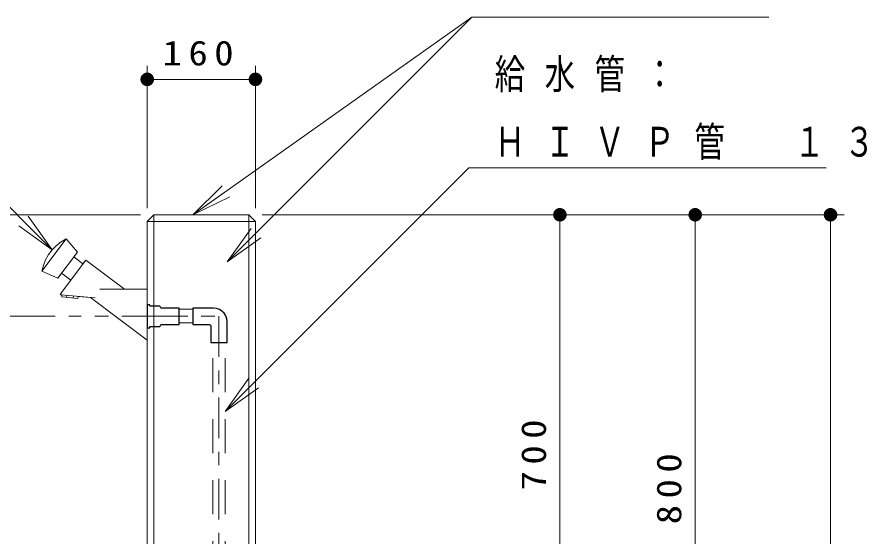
# Model space of a CAD drawing. Units: millimetres on the paper, with parts at other scales. Extents: x -385 to 0, y 0 to 267.
# Drawn here: x -179.5 to -116.6, y 115.4 to 153.8 of the extents above; entities that cross this region are included whole.
import ezdxf

# ---------------------------------------------------------------- set-up
doc = ezdxf.new("R2010")
doc.units = ezdxf.units.MM
for name, pattern in [('USER1', [4.5, 2.5, -2]), ('USER2', [6, 3, -1, 1, -1]), ('USER4', [8, 5, -3])]:
    doc.linetypes.add(name, pattern=pattern)
doc.layers.add('LY_1', color=7, linetype='Continuous', lineweight=13)
doc.styles.add('ＭＳ ゴシック', font='')
doc.styles.get('ＭＳ ゴシック').set_extended_font_data('MS Gothic')

# ---------------------------------------------------------------- blocks, each defined once
blk = doc.blocks.new('filled_dot')
at = {"color": 0, "linetype": 'Continuous', "lineweight": -2, "const_width": 1.25}
blk.add_lwpolyline([(-0.625, 0, 1), (0.625, 0, 1)], format="xyb", close=True, dxfattribs=at)

msp = doc.modelspace()

# ---------------------------------------------------------------- linework, layer by layer
at = {"layer": 'LY_1'}
for p, q in [((-166.464, 139.159), (-145.84, 153.764)), ((-169.842, 139.659), (-169.842, 150.159)), ((-161.842, 139.659), (-161.842, 150.159)), ((-169.842, 149.159), (-161.842, 149.159)), ((-166.464, 139.159), (-164.305, 141.301)), ((-166.464, 139.159), (-164.016, 140.893)), ((-163.727, 140.485), (-166.464, 139.159)), ((-170.342, 139.159), (-201.842, 139.159)), ((-178.631, 139.052), (-176.863, 136.577)), ((-161.342, 139.159), (-138.342, 139.159)), ((-139.342, 139.159), (-139.342, 104.159)), ((-138.342, 139.159), (-128.342, 139.159)), ((-129.342, 139.159), (-129.342, 99.159)), ((-128.342, 139.159), (-118.342, 139.159)), ((-119.342, 139.159), (-119.342, 75.659)), ((-176.863, 136.577), (-179.338, 138.345)), ((-176.863, 136.577), (-178.985, 138.698)), ((-163.923, 135.682), (-162.155, 138.157)), ((-163.923, 135.682), (-161.802, 137.803)), ((-161.448, 137.449), (-163.923, 135.682)), ((-176.643, 131.659), (-201.842, 131.659)), ((-164.092, 124.62), (-162.325, 127.095)), ((-164.092, 124.62), (-161.971, 126.741)), ((-161.617, 126.388), (-164.092, 124.62))]:
    msp.add_line(p, q, dxfattribs=at)
at = {"layer": 'LY_1', "color": 253}
for p, q in [((-169.342, 139.159), (-169.342, 99.159)), ((-162.342, 139.159), (-162.342, 99.159)), ((-169.842, 138.659), (-161.842, 138.659)), ((-177.622, 134.994), (-175.822, 137.394)), ((-175.272, 136.044), (-174.592, 135.534)), ((-176.172, 134.844), (-175.492, 134.334)), ((-175.804, 133.06), (-175.791, 133.209)), ((-175.306, 133.016), (-175.293, 133.166)), ((-174.038, 133.056), (-169.842, 129.909))]:
    msp.add_line(p, q, dxfattribs=at)
at = {"layer": 'LY_1', "color": 4, "linetype": 'USER1'}
for p, q in [((-167.492, 132.177), (-166.467, 132.177)), ((-167.492, 131.177), (-166.467, 131.177)), ((-164.992, 81.059), (-164.992, 129.734)), ((-164.092, 81.059), (-164.092, 129.734))]:
    msp.add_line(p, q, dxfattribs=at)
at = {"layer": 'LY_1', "color": 253, "linetype": 'USER2'}
msp.add_line((-168.714, 131.659), (-175.643, 131.659), dxfattribs=at)
at = {"layer": 'LY_1', "color": 4, "linetype": 'USER2'}
for p, q in [((-169.842, 131.659), (-164.542, 131.659)), ((-164.542, 131.659), (-164.542, 81.183))]:
    msp.add_line(p, q, dxfattribs=at)
at = {"layer": 'LY_1'}
for points in [[(-163.923, 135.682), (-145.84, 153.764), (-123.891, 153.764)], [(-176.863, 136.577), (-187.046, 146.76), (-212.82, 146.76)], [(-164.092, 124.62), (-146.079, 142.633), (-119.665, 142.633)]]:
    msp.add_lwpolyline(points, dxfattribs=at)
for points in [[(-169.842, 75.659), (-169.842, 138.659), (-169.342, 139.159), (-162.342, 139.159), (-161.842, 138.659), (-161.842, 75.659)], [(-169.842, 129.909), (-174.038, 133.056), (-174.945, 133.135), (-174.958, 132.986), (-176.153, 133.09), (-176.14, 133.24), (-176.213, 133.246), (-176.222, 133.248), (-176.231, 133.251), (-176.239, 133.257), (-176.246, 133.263), (-176.252, 133.271), (-176.256, 133.28), (-176.258, 133.289), (-176.258, 133.299), (-176.257, 133.309), (-176.253, 133.318), (-176.248, 133.326), (-175.492, 134.334), (-176.172, 134.844), (-176.442, 134.484), (-177.622, 134.994), (-177.512, 135.424), (-177.347, 135.836), (-177.13, 136.222), (-176.863, 136.577), (-176.553, 136.894), (-176.204, 137.168), (-175.822, 137.394), (-175.002, 136.404), (-175.272, 136.044), (-174.592, 135.534), (-174.382, 135.814), (-171.509, 133.659), (-169.842, 133.659)]]:
    msp.add_lwpolyline(points, close=True, dxfattribs=at)
at = {"layer": 'LY_1', "color": 253}
msp.add_lwpolyline([(-175.002, 136.404), (-176.442, 134.484), (-177.622, 134.994), (-177.512, 135.424), (-177.347, 135.836), (-177.13, 136.222), (-176.863, 136.577), (-176.553, 136.894), (-176.204, 137.168), (-175.822, 137.394)], close=True, dxfattribs=at)
for points in [[(-171.509, 133.659), (-174.382, 135.814), (-176.248, 133.326), (-176.253, 133.318), (-176.257, 133.309), (-176.258, 133.299), (-176.258, 133.289), (-176.256, 133.28), (-176.252, 133.271), (-176.246, 133.263), (-176.239, 133.257), (-176.231, 133.251), (-176.222, 133.248), (-176.213, 133.246), (-173.69, 133.025)], [(-176.14, 133.24), (-176.153, 133.09), (-174.958, 132.986), (-174.945, 133.135)], [(-173.342, 133.659), (-169.842, 133.659), (-169.842, 129.909)]]:
    msp.add_lwpolyline(points, dxfattribs=at)
at = {"layer": 'LY_1', "color": 4, "linetype": 'USER4', "lineweight": 25}
for points in [[(-169.842, 130.809), (-169.642, 130.809), (-169.642, 130.859), (-169.636, 130.884), (-169.617, 130.902), (-169.592, 130.909), (-168.963, 130.909), (-168.921, 130.918), (-168.887, 130.944), (-168.867, 130.982), (-168.863, 130.992), (-168.842, 131.027), (-168.808, 131.051), (-168.768, 131.059), (-167.492, 131.059), (-167.492, 132.259), (-168.768, 132.259), (-168.808, 132.267), (-168.842, 132.291), (-168.863, 132.326), (-168.867, 132.336), (-168.887, 132.374), (-168.921, 132.4), (-168.963, 132.409), (-169.592, 132.409), (-169.617, 132.416), (-169.636, 132.434), (-169.642, 132.459), (-169.642, 132.509), (-169.842, 132.509)], [(-163.942, 129.734), (-163.942, 131.259), (-163.967, 131.482), (-164.041, 131.693), (-164.161, 131.882), (-164.319, 132.041), (-164.508, 132.16), (-164.72, 132.234), (-164.942, 132.259), (-166.467, 132.259), (-166.467, 131.059), (-165.267, 131.059), (-165.205, 131.042), (-165.159, 130.996), (-165.142, 130.934), (-165.142, 129.734)]]:
    msp.add_lwpolyline(points, close=True, dxfattribs=at)

# ---------------------------------------------------------------- block references
at = {"layer": 'LY_1', "xscale": 0.4, "yscale": 0.4}
msp.add_blockref('filled_dot', (-169.842, 149.159), dxfattribs=at)
for p, rotation in [((-161.842, 149.159), 180), ((-139.342, 139.159), 270), ((-129.342, 139.159), 270), ((-119.342, 139.159), 270)]:
    msp.add_blockref('filled_dot', p, dxfattribs=dict(at, rotation=rotation))

# ---------------------------------------------------------------- texts
at = {"layer": 'LY_1', "style": 'ＭＳ ゴシック'}
for s, insert, char_height, attachment_point in [('\\T1.33;\\W1.15;160', (-165.842, 150.159), 1.833, 8), ('\\T1.64;\\W0.75;給水管：', (-144.161, 149.433), 2.199, 4), ('\\T1.64;\\W0.75;ＨＩＶＰ管\u3000１３', (-144.161, 144.433), 2.199, 4)]:
    msp.add_mtext(s, dxfattribs=dict(at, insert=insert, char_height=char_height, attachment_point=attachment_point))
at = {"layer": 'LY_1', "char_height": 1.833, "attachment_point": 8, "rotation": 90, "style": 'ＭＳ ゴシック'}
for s, insert in [('\\T1.33;\\W1.15;700', (-140.342, 121.659)), ('\\T1.33;\\W1.15;800', (-130.342, 119.159))]:
    msp.add_mtext(s, dxfattribs=dict(at, insert=insert))

doc.saveas('drawing.dxf')
